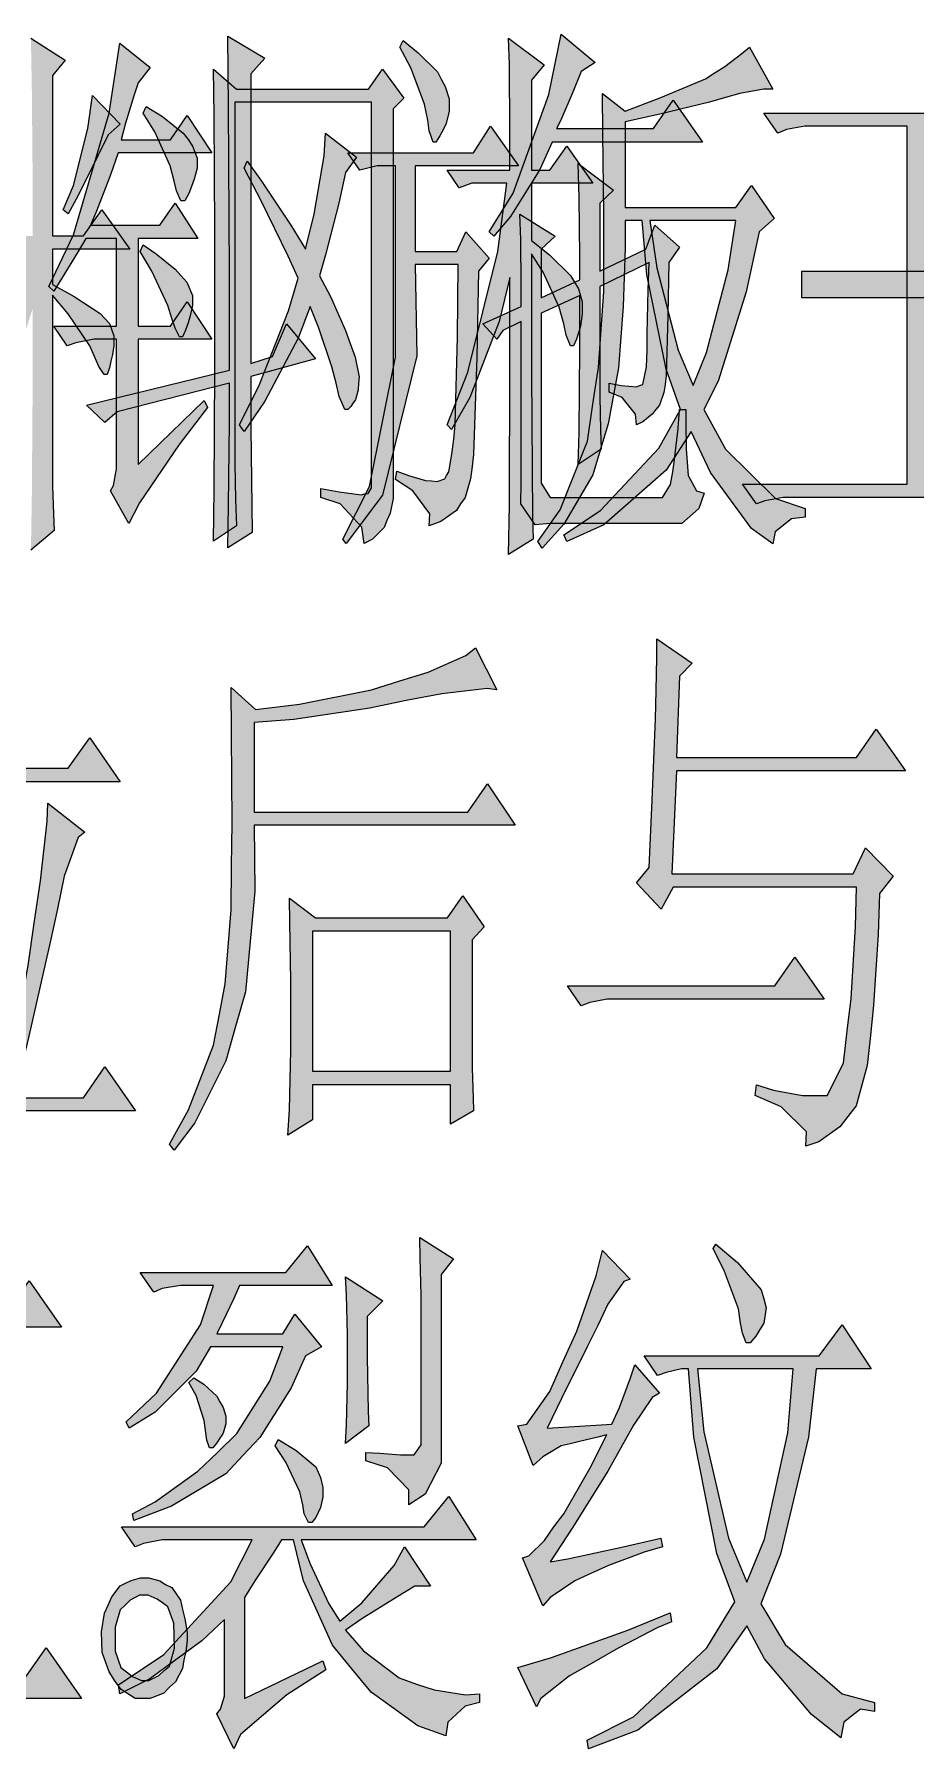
# Model space of a CAD drawing. Header units: millimetres. Extents: x 0 to 414, y 0 to 292.
# Drawn here: x 104.32 to 111.24, y 106.48 to 119.95 of the extents above; entities that cross this region are included whole.
import ezdxf

# ---------------------------------------------------------------- set-up
doc = ezdxf.new("R2010")
doc.units = ezdxf.units.MM

msp = doc.modelspace()

# ---------------------------------------------------------------- hatches: boundary and pattern name
h = msp.add_hatch(color=0)
h.dxf.hatch_style = 2
h.paths.add_polyline_path([(104.461028, 116.483694), (104.461028, 116.399028), (104.468083, 116.183833), (104.475139, 116.053306), (104.291694, 115.898083), (104.29875, 116.303778), (104.305806, 117.25275), (104.305806, 117.796028), (104.196444, 117.460889), (103.889528, 116.875278), (103.688444, 116.624806), (103.66375, 116.674194), (103.857778, 117.002278), (104.154111, 117.796028), (104.256417, 118.261694), (103.956556, 118.261694), (103.847194, 118.229944), (103.748417, 118.367528), (104.305806, 118.367528), (104.305806, 118.755583), (104.29875, 119.531694), (104.291694, 119.91975), (104.559806, 119.746889), (104.461028, 119.626944), (104.461028, 118.367528), (104.704444, 118.367528), (104.849083, 118.572139), (105.067806, 118.261694), (104.461028, 118.261694), (104.461028, 117.986528), (104.630361, 117.891278), (104.834972, 117.757222), (104.873778, 117.718417), (104.909056, 117.679611), (104.944333, 117.580833), (104.944333, 117.520861), (104.944333, 117.503222), (104.93375, 117.436194), (104.919639, 117.383278), (104.909056, 117.330361), (104.891417, 117.277444), (104.866722, 117.277444), (104.824389, 117.340944), (104.799694, 117.400917), (104.753833, 117.503222), (104.5845, 117.753694), (104.461028, 117.901861)])
h = msp.add_hatch(color=0)
h.dxf.hatch_style = 2
h.paths.add_polyline_path([(105.850972, 117.312722), (105.850972, 118.071194), (105.843917, 119.383528), (105.840389, 119.937389), (106.129667, 119.764528), (106.020306, 119.641056), (106.020306, 117.365639), (106.189639, 117.418556), (106.299, 117.676083), (106.528306, 117.400917), (106.020306, 117.263333), (106.020306, 116.857639), (106.027361, 116.243806), (106.030889, 116.035667), (105.840389, 115.915722), (105.843917, 116.250861), (105.850972, 116.899972), (105.850972, 117.210417), (104.969028, 116.984639), (104.873778, 116.899972), (104.729139, 117.037556)])
h = msp.add_hatch(color=0)
h.dxf.hatch_style = 2
h.paths.add_polyline_path([(108.225167, 118.226417), (108.225167, 117.288028), (108.232222, 116.162667), (108.239278, 115.98275), (108.04525, 115.862806), (108.052306, 116.250861), (108.055833, 117.337417), (108.055833, 118.039444), (107.971167, 117.693722), (107.741861, 117.097528), (107.597222, 116.847056), (107.561944, 116.882333), (107.724222, 117.295083), (107.960583, 118.244056), (108.031139, 118.780278), (107.755972, 118.780278), (107.657194, 118.745), (107.561944, 118.882583), (108.055833, 118.882583), (108.055833, 119.193028), (108.052306, 119.711611), (108.04525, 119.91975), (108.323944, 119.711611), (108.225167, 119.591667), (108.225167, 118.882583), (108.369806, 118.882583), (108.503861, 119.073083), (108.708472, 118.780278), (108.225167, 118.780278), (108.225167, 118.33225), (108.366278, 118.219361), (108.532083, 118.057083), (108.563833, 118.004167), (108.595583, 117.95125), (108.623806, 117.848944), (108.623806, 117.796028), (108.623806, 117.753694), (108.609694, 117.658444), (108.595583, 117.605528), (108.577944, 117.556139), (108.556778, 117.503222), (108.532083, 117.503222), (108.496806, 117.587889), (108.479167, 117.676083), (108.443889, 117.806611), (108.316889, 118.081778)])
h = msp.add_hatch(color=0)
h.dxf.hatch_style = 2
h.paths.add_polyline_path([(108.458, 119.9515), (108.726111, 119.72925), (108.61675, 119.658694), (108.549722, 119.496417), (108.454472, 119.270639), (108.422722, 119.210667), (109.184722, 119.210667), (109.339944, 119.432917), (109.56925, 119.104833), (108.387444, 119.104833), (108.292194, 118.889639), (108.059361, 118.519222), (107.928833, 118.364), (107.893556, 118.399278), (108.080528, 118.702667), (108.36275, 119.478778)])
h = msp.add_hatch(color=0)
h.dxf.hatch_style = 2
h.paths.add_polyline_path([(105.134833, 116.571889), (105.653417, 117.072833), (105.678111, 117.019917), (105.455861, 116.727111), (105.145417, 116.2685), (105.06075, 116.106222), (104.916111, 116.36375), (104.940806, 116.406083), (104.9655, 116.536611), (104.9655, 116.621278), (104.9655, 117.556139), (104.87025, 117.556139), (104.789111, 117.556139), (104.644472, 117.527917), (104.577444, 117.503222), (104.471611, 117.658444), (104.9655, 117.658444), (104.9655, 118.346361), (104.722083, 118.346361), (104.662111, 118.244056), (104.535111, 118.035917), (104.471611, 117.933611), (104.432806, 117.968889), (104.626833, 118.374583), (104.905528, 119.330611), (104.990194, 119.880944), (105.230083, 119.690444), (105.134833, 119.5705), (105.103083, 119.47525), (105.036056, 119.253), (105.000778, 119.122472), (105.388833, 119.122472), (105.519361, 119.312972), (105.713389, 119.020167), (104.976083, 119.020167), (104.916111, 118.847306), (104.80675, 118.561556), (104.760889, 118.452194), (105.304167, 118.452194), (105.424111, 118.625056), (105.604028, 118.346361), (105.134833, 118.346361), (105.134833, 117.658444), (105.388833, 117.658444), (105.519361, 117.848944), (105.713389, 117.556139), (105.134833, 117.556139)])
h = msp.add_hatch(color=0)
h.dxf.hatch_style = 2
h.paths.add_polyline_path([(107.216222, 119.902111), (107.336167, 119.806861), (107.487861, 119.655167), (107.516083, 119.598722), (107.547833, 119.542278), (107.579583, 119.4435), (107.579583, 119.401167), (107.579583, 119.34825), (107.554889, 119.249472), (107.530194, 119.200083), (107.5055, 119.154222), (107.47375, 119.104833), (107.452583, 119.104833), (107.420833, 119.193028), (107.41025, 119.277694), (107.385556, 119.401167), (107.276194, 119.686917), (107.191528, 119.849194)])
h = msp.add_hatch(color=0)
h.paths.add_polyline_path([(110.01375, 118.399278), (109.911444, 117.926556), (109.692722, 117.224528), (109.579833, 117.002278), (109.749167, 116.691833), (110.144278, 116.303778), (110.377111, 116.226167), (110.377111, 116.155611), (110.26775, 116.145028), (110.14075, 116.042722), (110.123111, 115.947472), (109.953778, 116.067417), (109.63275, 116.508389), (109.481056, 116.829417), (109.2835, 116.526028), (108.793139, 116.095639), (108.503861, 115.965111), (108.479167, 116.018028), (108.768444, 116.208528), (109.227056, 116.698889), (109.396389, 117.002278), (109.2835, 117.319778), (109.131806, 118.064139), (109.096528, 118.487472), (108.962472, 118.487472), (108.962472, 118.272278), (108.944833, 117.813667), (108.927194, 117.57025), (108.909556, 117.330361), (108.828417, 116.889389), (108.768444, 116.691833), (108.708472, 116.49075), (108.479167, 116.102694), (108.309833, 115.912194), (108.274556, 115.965111), (108.450944, 116.215583), (108.666139, 116.755333), (108.708472, 117.044611), (108.750806, 117.333889), (108.793139, 117.930083), (108.793139, 118.237), (108.793139, 118.540389), (108.786083, 119.168333), (108.782556, 119.485833), (108.962472, 119.34825), (109.241167, 119.454083), (109.593944, 119.60225), (109.668028, 119.651639), (109.745639, 119.6975), (109.879694, 119.799806), (109.939667, 119.849194), (110.123111, 119.521111), (110.049028, 119.521111), (109.862056, 119.485833), (109.749167, 119.454083), (109.625694, 119.418806), (109.234111, 119.323556), (108.962472, 119.263583), (108.962472, 118.589778), (109.830306, 118.589778), (109.953778, 118.762639), (110.133694, 118.505111)])
h.paths.add_polyline_path([(109.1565, 118.487472), (109.209417, 118.117056), (109.37875, 117.467944), (109.495167, 117.192778), (109.601, 117.450306), (109.770333, 118.099417), (109.830306, 118.487472)])
h = msp.add_hatch(color=0)
h.dxf.hatch_style = 2
h.paths.add_polyline_path([(105.7275, 115.968639), (105.731028, 116.370806), (105.738083, 117.319778), (105.738083, 117.866583), (105.738083, 118.409861), (105.731028, 119.312972), (105.7275, 119.676333), (105.907417, 119.521111), (106.944583, 119.521111), (107.053944, 119.676333), (107.223278, 119.450556), (107.138611, 119.365889), (107.138611, 116.36375), (107.138611, 116.303778), (107.113917, 116.187361), (107.089222, 116.130917), (107.068056, 116.074472), (106.976333, 115.98275), (106.909306, 115.951), (106.891667, 116.078), (106.722333, 116.261444), (106.570639, 116.310833), (106.570639, 116.381389), (106.715278, 116.356694), (106.888139, 116.332), (106.916361, 116.339056), (106.941056, 116.342583), (106.969278, 116.388444), (106.969278, 116.434306), (106.969278, 119.418806), (105.893306, 119.418806), (105.893306, 116.656556), (105.893306, 116.578944), (105.900361, 116.293194), (105.907417, 116.088583)])
h = msp.add_hatch(color=0)
h.dxf.hatch_style = 2
h.paths.add_polyline_path([(110.052556, 119.330611), (112.059861, 119.330611), (112.239778, 119.591667), (112.493778, 119.228306), (111.357833, 119.228306), (111.357833, 116.416667), (112.165694, 116.416667), (112.373833, 116.709472), (112.649, 116.310833), (110.281861, 116.310833), (110.20425, 116.310833), (110.059611, 116.286139), (109.992583, 116.261444), (109.883222, 116.416667), (111.177917, 116.416667), (111.177917, 119.228306), (110.451194, 119.228306), (110.373583, 119.228306), (110.228944, 119.203611), (110.161917, 119.175389)])
h = msp.add_hatch(color=0)
h.dxf.hatch_style = 2
h.paths.add_polyline_path([(104.993722, 119.245944), (104.898472, 119.161278), (104.817333, 118.995472), (104.662111, 118.685028), (104.5845, 118.540389), (104.545694, 118.572139), (104.626833, 118.762639), (104.739722, 119.210667), (104.775, 119.471722)])
h = msp.add_hatch(color=0)
h.dxf.hatch_style = 2
h.paths.add_polyline_path([(105.198333, 119.383528), (105.325333, 119.305917), (105.487611, 119.175389), (105.526417, 119.126), (105.561694, 119.073083), (105.596972, 118.977833), (105.596972, 118.9355), (105.596972, 118.900222), (105.575806, 118.812028), (105.554639, 118.755583), (105.533472, 118.699139), (105.501722, 118.642694), (105.487611, 118.642694), (105.469972, 118.642694), (105.434694, 118.720306), (105.417056, 118.797917), (105.385306, 118.917861), (105.265361, 119.185972), (105.173639, 119.330611)])
h = msp.add_hatch(color=0)
h.dxf.hatch_style = 2
h.paths.add_polyline_path([(105.992083, 118.953139), (106.104972, 118.797917), (106.334278, 118.452194), (106.450694, 118.261694), (106.517722, 118.536861), (106.595333, 118.995472), (106.605917, 119.175389), (106.849333, 118.984889), (106.764667, 118.864944), (106.71175, 118.625056), (106.605917, 118.219361), (106.560056, 118.053556), (106.644722, 117.891278), (106.764667, 117.623167), (106.799944, 117.520861), (106.83875, 117.415028), (106.8705, 117.259806), (106.866972, 117.210417), (106.863444, 117.1575), (106.842278, 117.079889), (106.824639, 117.055194), (106.807, 117.026972), (106.782306, 117.002278), (106.757611, 117.002278), (106.715278, 117.104583), (106.690583, 117.210417), (106.655306, 117.337417), (106.553, 117.640806), (106.485972, 117.813667), (106.390722, 117.563194), (106.129667, 117.069306), (105.967389, 116.829417), (105.932111, 116.882333), (106.087333, 117.199833), (106.316639, 117.778389), (106.390722, 118.035917), (106.313111, 118.208778), (106.101444, 118.642694), (105.967389, 118.900222)])
h = msp.add_hatch(color=0)
h.dxf.hatch_style = 2
h.paths.add_polyline_path([(106.768194, 115.951), (106.7435, 115.98275), (106.951639, 116.399028), (107.15625, 117.415028), (107.15625, 118.018278), (107.15625, 118.917861), (107.011611, 118.917861), (106.877556, 118.882583), (106.782306, 119.020167), (107.770083, 119.020167), (107.904139, 119.228306), (108.122861, 118.917861), (107.311472, 118.917861), (107.311472, 118.244056), (107.639556, 118.244056), (107.710111, 118.399278), (107.893556, 118.191139), (107.808889, 118.088833), (107.794778, 117.415028), (107.770083, 116.6495), (107.7595, 116.55425), (107.745389, 116.459), (107.703056, 116.310833), (107.667778, 116.261444), (107.636028, 116.208528), (107.512556, 116.123861), (107.420833, 116.088583), (107.427889, 116.183833), (107.293833, 116.36375), (107.15625, 116.451944), (107.166833, 116.518972), (107.258556, 116.483694), (107.392611, 116.444889), (107.438472, 116.441361), (107.484333, 116.437833), (107.544306, 116.459), (107.558417, 116.483694), (107.576056, 116.511917), (107.60075, 116.653028), (107.614861, 116.769444), (107.625444, 116.885861), (107.643083, 117.57025), (107.650139, 118.14175), (107.311472, 118.14175), (107.325583, 117.425611), (107.053944, 116.328472)])
h = msp.add_hatch(color=0)
h.dxf.hatch_style = 2
h.paths.add_polyline_path([(108.302778, 117.880694), (108.606167, 118.021806), (108.606167, 118.208778), (108.599111, 118.667389), (108.592056, 118.9355), (108.87075, 118.727361), (108.761389, 118.625056), (108.761389, 118.088833), (109.12475, 118.261694), (109.195306, 118.452194), (109.389333, 118.279333), (109.304667, 118.159389), (109.297611, 117.743111), (109.2835, 117.266861), (109.276444, 117.199833), (109.265861, 117.136333), (109.230583, 117.037556), (109.202361, 117.002278), (109.174139, 116.967), (109.100056, 116.907028), (109.050667, 116.882333), (109.043611, 116.967), (108.937778, 117.097528), (108.835472, 117.139861), (108.835472, 117.210417), (108.930722, 117.192778), (109.050667, 117.182194), (109.075361, 117.192778), (109.100056, 117.199833), (109.128278, 117.337417), (109.135333, 117.467944), (109.135333, 117.598472), (109.142389, 117.944194), (109.149444, 118.159389), (108.761389, 117.968889), (108.761389, 117.228056), (108.761389, 117.104583), (108.768444, 116.84), (108.771972, 116.691833), (108.592056, 116.571889), (108.599111, 116.822361), (108.606167, 117.485583), (108.606167, 117.898333), (108.302778, 117.76075), (108.302778, 116.536611), (108.302778, 116.423722), (108.373333, 116.310833), (108.447417, 116.310833), (109.209417, 116.310833), (109.255278, 116.310833), (109.318778, 116.413139), (109.336417, 116.511917), (109.350528, 116.610694), (109.37875, 116.854111), (109.389333, 117.002278), (109.438722, 117.002278), (109.438722, 116.899972), (109.44225, 116.691833), (109.449306, 116.589528), (109.456361, 116.483694), (109.523389, 116.36375), (109.583361, 116.346111), (109.541028, 116.226167), (109.406972, 116.106222), (109.318778, 116.106222), (108.373333, 116.106222), (108.253389, 116.095639), (108.1405, 116.261444), (108.144028, 116.434306), (108.144028, 117.693722), (107.999389, 117.623167), (107.953528, 117.556139), (107.844167, 117.676083), (108.144028, 117.813667), (108.144028, 117.975944), (108.1405, 118.339306), (108.133444, 118.536861), (108.412139, 118.364), (108.302778, 118.261694)])
h = msp.add_hatch(color=0)
h.dxf.hatch_style = 2
h.paths.add_polyline_path([(105.173639, 118.296972), (105.275944, 118.226417), (105.424111, 118.106472), (105.469972, 118.057083), (105.515833, 118.004167), (105.561694, 117.898333), (105.561694, 117.848944), (105.561694, 117.820722), (105.544056, 117.739583), (105.526417, 117.683139), (105.50525, 117.626694), (105.484083, 117.573778), (105.459389, 117.573778), (105.424111, 117.640806), (105.402944, 117.711361), (105.367667, 117.820722), (105.240667, 118.088833), (105.148944, 118.244056)])
h = msp.add_hatch(color=0)
h.dxf.hatch_style = 2
h.paths.add_polyline_path([(110.348889, 118.088833), (112.641944, 118.088833), (112.641944, 117.880694), (110.348889, 117.880694)])
h = msp.add_hatch(color=0)
h.dxf.hatch_style = 2
h.paths.add_polyline_path([(109.149444, 113.403944), (109.174139, 113.933111), (109.198833, 114.571639), (109.202361, 114.681), (109.205889, 114.793889), (109.209417, 115.054944), (109.209417, 115.199583), (109.488111, 115.009083), (109.389333, 114.906778), (109.364639, 114.26825), (110.779278, 114.26825), (110.9345, 114.4905), (111.163806, 114.162417), (109.364639, 114.162417), (109.329361, 113.354556), (110.754583, 113.354556), (110.849833, 113.559167), (111.068556, 113.336917), (110.959194, 113.199333), (110.948611, 112.878306), (110.913333, 112.320917), (110.888639, 112.084556), (110.863944, 111.848194), (110.77575, 111.530694), (110.71225, 111.446028), (110.64875, 111.364889), (110.482944, 111.248472), (110.380639, 111.213194), (110.387694, 111.326083), (110.186611, 111.523639), (109.982, 111.611833), (109.992583, 111.6965), (110.126639, 111.654167), (110.355944, 111.611833), (110.451194, 111.611833), (110.549972, 111.611833), (110.676972, 111.865833), (110.705194, 112.119833), (110.736944, 112.373833), (110.772222, 112.938278), (110.779278, 113.248722), (109.339944, 113.248722), (109.244694, 113.075861), (109.050667, 113.284)])
h = msp.add_hatch(color=0)
h.dxf.hatch_style = 2
h.paths.add_polyline_path([(105.381778, 111.230833), (105.529944, 111.498944), (105.7275, 112.006944), (105.773361, 112.250361), (105.819222, 112.49025), (105.865083, 113.072333), (105.868611, 113.414528), (105.872139, 113.753194), (105.868611, 114.455222), (105.865083, 114.818583), (106.055583, 114.645722), (106.401306, 114.688056), (106.969278, 114.800944), (107.191528, 114.8715), (107.413778, 114.938528), (107.710111, 115.069056), (107.784194, 115.129028), (107.953528, 114.800944), (107.875917, 114.811528), (107.519611, 114.769194), (107.240917, 114.716278), (106.955167, 114.656306), (106.358972, 114.568111), (106.045, 114.543417), (106.045, 113.837861), (107.724222, 113.837861), (107.879444, 114.060111), (108.098167, 113.735556), (106.045, 113.735556), (106.052056, 113.216972), (105.977972, 112.42675), (105.900361, 112.155111), (105.82275, 111.883472), (105.579333, 111.396639), (105.417056, 111.181444)])
h = msp.add_hatch(color=0)
h.dxf.hatch_style = 2
h.paths.add_polyline_path([(103.120472, 114.183583), (104.5845, 114.183583), (104.753833, 114.423472), (104.993722, 114.07775), (103.508528, 114.07775), (103.434444, 114.07775), (103.296861, 114.053056), (103.229833, 114.028361)])
h = msp.add_hatch(color=0)
h.dxf.hatch_style = 2
h.paths.add_polyline_path([(104.42575, 113.908417), (104.715028, 113.682639), (104.662111, 113.640306), (104.55275, 113.336917), (104.499833, 113.079389), (104.443389, 112.818333), (104.274056, 112.0775), (104.161167, 111.594194), (104.704444, 111.594194), (104.873778, 111.837611), (105.113667, 111.491889), (103.448556, 111.491889), (103.370944, 111.491889), (103.226306, 111.467194), (103.159278, 111.438972), (103.049917, 111.594194), (104.0765, 111.594194), (104.147056, 111.9505), (104.270528, 112.634889), (104.316389, 112.9665), (104.365778, 113.298111), (104.418694, 113.767306)])
h = msp.add_hatch(color=0)
h.paths.add_polyline_path([(107.7595, 112.835972), (107.7595, 111.957556), (107.7595, 111.827028), (107.766556, 111.594194), (107.770083, 111.491889), (107.590167, 111.386056), (107.590167, 111.6965), (106.503611, 111.6965), (106.503611, 111.421333), (106.309583, 111.301389), (106.323694, 111.498944), (106.334278, 111.968139), (106.334278, 112.239778), (106.334278, 112.511417), (106.327222, 112.973556), (106.323694, 113.164056), (106.528306, 113.008833), (107.565472, 113.008833), (107.685417, 113.181694), (107.85475, 112.938278)])
h.paths.add_polyline_path([(106.503611, 112.903), (106.503611, 111.802333), (107.590167, 111.802333), (107.590167, 112.903)])
h = msp.add_hatch(color=0)
h.dxf.hatch_style = 2
h.paths.add_polyline_path([(108.507389, 112.472611), (110.137222, 112.472611), (110.295972, 112.698389), (110.525278, 112.370306), (108.895444, 112.370306), (108.821361, 112.370306), (108.683778, 112.342083), (108.61675, 112.317389)])
h = msp.add_hatch(color=0)
h.dxf.hatch_style = 2
h.paths.add_polyline_path([(107.357333, 109.911444), (107.357333, 110.041972), (107.350278, 110.334778), (107.34675, 110.497056), (107.611333, 110.327722), (107.516083, 110.20425), (107.516083, 108.877806), (107.516083, 108.722583), (107.389083, 108.479167), (107.262083, 108.3945), (107.262083, 108.514444), (107.09275, 108.687306), (106.923417, 108.740222), (106.923417, 108.80725), (107.032778, 108.800194), (107.195056, 108.789611), (107.247972, 108.789611), (107.304417, 108.789611), (107.357333, 108.867222), (107.357333, 108.944833)])
h = msp.add_hatch(color=0)
h.dxf.hatch_style = 2
h.paths.add_polyline_path([(105.7275, 110.119583), (105.547583, 110.119583), (105.466444, 110.119583), (105.321806, 110.094889), (105.258306, 110.066667), (105.148944, 110.221889), (106.295472, 110.221889), (106.464806, 110.430028), (106.658833, 110.119583), (105.932111, 110.119583), (105.88625, 110.017278), (105.794528, 109.826778), (105.752194, 109.738583), (106.270778, 109.738583), (106.366028, 109.893806), (106.574167, 109.636278), (106.450694, 109.565722), (106.337806, 109.31525), (106.090861, 108.923667), (105.956806, 108.782556), (105.82275, 108.637917), (105.395889, 108.383917), (105.099556, 108.271028), (105.088972, 108.323944), (105.268889, 108.419194), (105.604028, 108.659083), (105.75925, 108.80725), (105.910944, 108.955417), (106.168472, 109.368167), (106.270778, 109.636278), (105.702806, 109.636278), (105.589917, 109.445778), (105.268889, 109.12475), (105.064278, 108.99775), (105.039583, 109.047139), (105.279472, 109.272917), (105.625194, 109.809139)])
h = msp.add_hatch(color=0)
h.dxf.hatch_style = 2
h.paths.add_polyline_path([(108.782556, 110.39475), (109.001278, 110.168972), (108.951889, 110.151333), (108.824889, 109.971417), (108.747278, 109.805611), (108.662611, 109.636278), (108.461528, 109.230583), (108.348639, 108.99775), (108.856639, 109.0295), (108.916611, 109.160028), (109.004806, 109.392861), (109.036556, 109.495167), (109.230583, 109.272917), (109.174139, 109.237639), (109.025972, 109.022444), (108.927194, 108.842528), (108.824889, 108.659083), (108.546194, 108.211056), (108.373333, 107.946472), (108.510917, 107.971167), (108.944833, 108.066417), (109.241167, 108.133444), (109.255278, 108.066417), (109.110639, 108.024083), (108.831944, 107.91825), (108.697889, 107.858278), (108.567361, 107.798306), (108.373333, 107.667778), (108.313361, 107.60075), (108.154611, 107.978222), (108.204, 107.995861), (108.327472, 108.115806), (108.401556, 108.221639), (108.479167, 108.323944), (108.687306, 108.687306), (108.817833, 108.944833), (108.747278, 108.927194), (108.602639, 108.891917), (108.528556, 108.874278), (108.458, 108.860167), (108.313361, 108.771972), (108.239278, 108.704944), (108.119333, 109.015389), (108.189889, 109.0295), (108.369806, 109.287028), (108.475639, 109.523389), (108.581472, 109.75975), (108.733167, 110.193667)])
h = msp.add_hatch(color=0)
h.dxf.hatch_style = 2
h.paths.add_polyline_path([(109.675083, 110.444139), (109.844417, 110.2995), (110.031389, 110.084306), (110.052556, 110.01375), (110.070194, 109.943194), (110.052556, 109.82325), (110.020806, 109.773861), (109.989056, 109.720944), (109.943194, 109.668028), (109.929083, 109.668028), (109.911444, 109.668028), (109.883222, 109.745639), (109.869111, 109.82325), (109.851472, 109.936139), (109.742111, 110.228944), (109.653917, 110.408861)])
h = msp.add_hatch(color=0)
h.dxf.hatch_style = 2
h.paths.add_polyline_path([(102.093889, 109.893806), (104.097667, 109.893806), (104.277583, 110.154861), (104.531583, 109.7915), (103.395639, 109.7915), (103.395639, 106.979861), (104.207028, 106.979861), (104.411639, 107.272667), (104.690333, 106.874028), (102.323194, 106.874028), (102.242056, 106.874028), (102.097417, 106.849333), (102.033917, 106.824639), (101.924556, 106.979861), (103.215722, 106.979861), (103.215722, 109.7915), (102.492528, 109.7915), (102.411389, 109.7915), (102.26675, 109.766806), (102.199722, 109.738583)])
h = msp.add_hatch(color=0)
h.dxf.hatch_style = 2
h.paths.add_polyline_path([(106.764667, 110.186611), (107.057472, 109.999639), (106.934, 109.876167), (106.934, 109.558667), (106.941056, 109.128278), (106.948111, 109.015389), (106.764667, 108.877806), (106.771722, 109.022444), (106.778778, 109.354056), (106.778778, 109.541028), (106.778778, 109.728), (106.771722, 110.049028)])
h = msp.add_hatch(color=0)
h.paths.add_polyline_path([(109.110639, 109.565722), (110.486472, 109.565722), (110.666389, 109.809139), (110.895694, 109.463417), (110.461778, 109.463417), (110.401806, 108.927194), (110.183083, 108.006444), (110.027861, 107.618389), (110.218361, 107.297361), (110.666389, 106.909306), (110.920389, 106.842278), (110.920389, 106.771722), (110.811028, 106.789361), (110.6805, 106.687056), (110.655806, 106.563583), (110.4265, 106.747028), (110.056083, 107.184472), (109.9185, 107.445528), (109.682139, 107.106861), (109.06125, 106.623556), (108.673194, 106.478917), (108.662611, 106.545944), (109.025972, 106.729389), (109.604528, 107.272667), (109.82325, 107.6325), (109.682139, 108.0135), (109.502222, 108.927194), (109.459889, 109.463417), (109.403444, 109.463417), (109.2835, 109.435194), (109.216472, 109.4105)])
h.paths.add_polyline_path([(109.530444, 109.463417), (109.579833, 108.969528), (109.773861, 108.133444), (109.9185, 107.787722), (110.056083, 108.126389), (110.239528, 108.962472), (110.281861, 109.463417)])
h = msp.add_hatch(color=0)
h.dxf.hatch_style = 2
h.paths.add_polyline_path([(105.572278, 109.392861), (105.649889, 109.343472), (105.752194, 109.248222), (105.776889, 109.205889), (105.801583, 109.160028), (105.82275, 109.093), (105.82275, 109.064778), (105.82275, 109.033028), (105.801583, 108.958944), (105.776889, 108.920139), (105.752194, 108.881333), (105.720444, 108.842528), (105.69575, 108.842528), (105.674583, 108.9025), (105.667528, 108.962472), (105.653417, 109.057722), (105.589917, 109.255278), (105.533472, 109.357583)])
h = msp.add_hatch(color=0)
h.dxf.hatch_style = 2
h.paths.add_polyline_path([(106.210806, 108.860167), (106.2355, 108.909556), (106.373083, 108.824889), (106.531833, 108.694361), (106.549472, 108.652028), (106.567111, 108.609694), (106.58475, 108.532083), (106.58475, 108.496806), (106.58475, 108.454472), (106.567111, 108.373333), (106.549472, 108.334528), (106.531833, 108.295722), (106.500083, 108.256917), (106.4895, 108.256917), (106.471861, 108.256917), (106.440111, 108.323944), (106.429528, 108.3945), (106.404833, 108.496806), (106.295472, 108.729639)])
h = msp.add_hatch(color=0)
h.dxf.hatch_style = 2
h.paths.add_polyline_path([(107.307944, 107.755972), (107.163306, 107.667778), (106.891667, 107.498444), (106.764667, 107.41025), (106.905778, 107.247972), (107.184472, 107.036306), (107.322056, 106.986917), (107.459639, 106.941056), (107.706583, 106.90225), (107.815944, 106.909306), (107.815944, 106.842278), (107.703056, 106.814056), (107.569, 106.687056), (107.551361, 106.581222), (107.332639, 106.658833), (106.96575, 106.923417), (106.814056, 107.106861), (106.662361, 107.293833), (106.433056, 107.798306), (106.355444, 108.119333), (106.260194, 108.119333), (106.200222, 108.024083), (106.052056, 107.798306), (105.970917, 107.667778), (105.970917, 106.874028), (106.58475, 107.170361), (106.609444, 107.099806), (106.302528, 106.90225), (105.939167, 106.591806), (105.88625, 106.478917), (105.752194, 106.754083), (105.780417, 106.789361), (105.812167, 106.891667), (105.812167, 106.962222), (105.812167, 107.494917), (105.635778, 107.325583), (105.226556, 107.02925), (104.990194, 106.909306), (104.979611, 106.979861), (105.335917, 107.21975), (105.861556, 107.79125), (106.030889, 108.119333), (105.402944, 108.119333), (105.321806, 108.119333), (105.177167, 108.091111), (105.110139, 108.066417), (105.004306, 108.221639), (107.382028, 108.221639), (107.576056, 108.461528), (107.79125, 108.119333), (106.415417, 108.119333), (106.482444, 107.935889), (106.634139, 107.618389), (106.718806, 107.480806), (106.891667, 107.625444), (107.145667, 107.91825), (107.226806, 108.066417), (107.431417, 107.755972)])
h = msp.add_hatch(color=0)
h.paths.add_polyline_path([(105.350028, 107.770083), (105.399417, 107.745389), (105.466444, 107.646611), (105.484083, 107.572528), (105.501722, 107.498444), (105.519361, 107.392611), (105.519361, 107.357333), (105.519361, 107.332639), (105.508778, 107.240917), (105.494667, 107.177417), (105.484083, 107.110389), (105.427639, 107.004556), (105.381778, 106.962222), (105.335917, 106.916361), (105.230083, 106.874028), (105.170111, 106.874028), (105.110139, 106.874028), (105.000778, 106.944583), (104.951389, 107.011611), (104.905528, 107.082167), (104.852611, 107.233861), (104.849083, 107.315), (104.845556, 107.396139), (104.87025, 107.544306), (104.898472, 107.607806), (104.926694, 107.671306), (104.993722, 107.7595), (105.036056, 107.780667), (105.078389, 107.801833), (105.152472, 107.823), (105.180694, 107.823), (105.2195, 107.823), (105.304167, 107.798306)])
h.paths.add_polyline_path([(105.339444, 107.09275), (105.381778, 107.128028), (105.420583, 107.269139), (105.417056, 107.367917), (105.413528, 107.466694), (105.367667, 107.593694), (105.325333, 107.625444), (105.283, 107.653667), (105.212444, 107.685417), (105.180694, 107.685417), (105.145417, 107.685417), (105.071333, 107.646611), (105.032528, 107.607806), (104.993722, 107.569), (104.954917, 107.434944), (104.954917, 107.339694), (104.954917, 107.244444), (104.99725, 107.117444), (105.043111, 107.082167), (105.088972, 107.046889), (105.159528, 107.015139), (105.180694, 107.015139), (105.2195, 107.015139), (105.297111, 107.053944)])
h = msp.add_hatch(color=0)
h.dxf.hatch_style = 2
h.paths.add_polyline_path([(108.119333, 107.117444), (108.383917, 107.195056), (108.983639, 107.41025), (109.31525, 107.547833), (109.325833, 107.477278), (109.212944, 107.427889), (108.906028, 107.269139), (108.715528, 107.159778), (108.525028, 107.050417), (108.29925, 106.874028), (108.263972, 106.807)])

# ---------------------------------------------------------------- linework, layer by layer
at = {"color": 0, "lineweight": 0}
msp.add_lwpolyline([(104.291694, 119.91975), (104.559806, 119.746889), (104.461028, 119.626944), (104.461028, 118.367528), (104.704444, 118.367528), (104.849083, 118.572139), (105.067806, 118.261694), (104.461028, 118.261694), (104.461028, 117.986528), (104.630361, 117.891278), (104.834972, 117.757222), (104.873778, 117.718417), (104.909056, 117.679611), (104.944333, 117.580833), (104.944333, 117.520861), (104.944333, 117.503222), (104.93375, 117.436194), (104.919639, 117.383278), (104.909056, 117.330361), (104.891417, 117.277444), (104.866722, 117.277444), (104.824389, 117.340944), (104.799694, 117.400917), (104.753833, 117.503222), (104.5845, 117.753694), (104.461028, 117.901861), (104.461028, 116.483694), (104.461028, 116.399028), (104.468083, 116.183833), (104.475139, 116.053306), (104.291694, 115.898083)], dxfattribs=at)
for points in [[(105.850972, 117.312722), (105.850972, 118.071194), (105.843917, 119.383528), (105.840389, 119.937389), (106.129667, 119.764528), (106.020306, 119.641056), (106.020306, 117.365639), (106.189639, 117.418556), (106.299, 117.676083), (106.528306, 117.400917), (106.020306, 117.263333), (106.020306, 116.857639), (106.027361, 116.243806), (106.030889, 116.035667), (105.840389, 115.915722), (105.843917, 116.250861), (105.850972, 116.899972), (105.850972, 117.210417), (104.969028, 116.984639), (104.873778, 116.899972), (104.729139, 117.037556)], [(108.225167, 118.226417), (108.225167, 117.288028), (108.232222, 116.162667), (108.239278, 115.98275), (108.04525, 115.862806), (108.052306, 116.250861), (108.055833, 117.337417), (108.055833, 118.039444), (107.971167, 117.693722), (107.741861, 117.097528), (107.597222, 116.847056), (107.561944, 116.882333), (107.724222, 117.295083), (107.960583, 118.244056), (108.031139, 118.780278), (107.755972, 118.780278), (107.657194, 118.745), (107.561944, 118.882583), (108.055833, 118.882583), (108.055833, 119.193028), (108.052306, 119.711611), (108.04525, 119.91975), (108.323944, 119.711611), (108.225167, 119.591667), (108.225167, 118.882583), (108.369806, 118.882583), (108.503861, 119.073083), (108.708472, 118.780278), (108.225167, 118.780278), (108.225167, 118.33225), (108.366278, 118.219361), (108.532083, 118.057083), (108.563833, 118.004167), (108.595583, 117.95125), (108.623806, 117.848944), (108.623806, 117.796028), (108.623806, 117.753694), (108.609694, 117.658444), (108.595583, 117.605528), (108.577944, 117.556139), (108.556778, 117.503222), (108.532083, 117.503222), (108.496806, 117.587889), (108.479167, 117.676083), (108.443889, 117.806611), (108.316889, 118.081778)], [(108.458, 119.9515), (108.726111, 119.72925), (108.61675, 119.658694), (108.549722, 119.496417), (108.454472, 119.270639), (108.422722, 119.210667), (109.184722, 119.210667), (109.339944, 119.432917), (109.56925, 119.104833), (108.387444, 119.104833), (108.292194, 118.889639), (108.059361, 118.519222), (107.928833, 118.364), (107.893556, 118.399278), (108.080528, 118.702667), (108.36275, 119.478778)], [(105.134833, 116.571889), (105.653417, 117.072833), (105.678111, 117.019917), (105.455861, 116.727111), (105.145417, 116.2685), (105.06075, 116.106222), (104.916111, 116.36375), (104.940806, 116.406083), (104.9655, 116.536611), (104.9655, 116.621278), (104.9655, 117.556139), (104.87025, 117.556139), (104.789111, 117.556139), (104.644472, 117.527917), (104.577444, 117.503222), (104.471611, 117.658444), (104.9655, 117.658444), (104.9655, 118.346361), (104.722083, 118.346361), (104.662111, 118.244056), (104.535111, 118.035917), (104.471611, 117.933611), (104.432806, 117.968889), (104.626833, 118.374583), (104.905528, 119.330611), (104.990194, 119.880944), (105.230083, 119.690444), (105.134833, 119.5705), (105.103083, 119.47525), (105.036056, 119.253), (105.000778, 119.122472), (105.388833, 119.122472), (105.519361, 119.312972), (105.713389, 119.020167), (104.976083, 119.020167), (104.916111, 118.847306), (104.80675, 118.561556), (104.760889, 118.452194), (105.304167, 118.452194), (105.424111, 118.625056), (105.604028, 118.346361), (105.134833, 118.346361), (105.134833, 117.658444), (105.388833, 117.658444), (105.519361, 117.848944), (105.713389, 117.556139), (105.134833, 117.556139)], [(107.216222, 119.902111), (107.336167, 119.806861), (107.487861, 119.655167), (107.516083, 119.598722), (107.547833, 119.542278), (107.579583, 119.4435), (107.579583, 119.401167), (107.579583, 119.34825), (107.554889, 119.249472), (107.530194, 119.200083), (107.5055, 119.154222), (107.47375, 119.104833), (107.452583, 119.104833), (107.420833, 119.193028), (107.41025, 119.277694), (107.385556, 119.401167), (107.276194, 119.686917), (107.191528, 119.849194)], [(110.01375, 118.399278), (109.911444, 117.926556), (109.692722, 117.224528), (109.579833, 117.002278), (109.749167, 116.691833), (110.144278, 116.303778), (110.377111, 116.226167), (110.377111, 116.155611), (110.26775, 116.145028), (110.14075, 116.042722), (110.123111, 115.947472), (109.953778, 116.067417), (109.63275, 116.508389), (109.481056, 116.829417), (109.2835, 116.526028), (108.793139, 116.095639), (108.503861, 115.965111), (108.479167, 116.018028), (108.768444, 116.208528), (109.227056, 116.698889), (109.396389, 117.002278), (109.2835, 117.319778), (109.131806, 118.064139), (109.096528, 118.487472), (108.962472, 118.487472), (108.962472, 118.272278), (108.944833, 117.813667), (108.927194, 117.57025), (108.909556, 117.330361), (108.828417, 116.889389), (108.768444, 116.691833), (108.708472, 116.49075), (108.479167, 116.102694), (108.309833, 115.912194), (108.274556, 115.965111), (108.450944, 116.215583), (108.666139, 116.755333), (108.708472, 117.044611), (108.750806, 117.333889), (108.793139, 117.930083), (108.793139, 118.237), (108.793139, 118.540389), (108.786083, 119.168333), (108.782556, 119.485833), (108.962472, 119.34825), (109.241167, 119.454083), (109.593944, 119.60225), (109.668028, 119.651639), (109.745639, 119.6975), (109.879694, 119.799806), (109.939667, 119.849194), (110.123111, 119.521111), (110.049028, 119.521111), (109.862056, 119.485833), (109.749167, 119.454083), (109.625694, 119.418806), (109.234111, 119.323556), (108.962472, 119.263583), (108.962472, 118.589778), (109.830306, 118.589778), (109.953778, 118.762639), (110.133694, 118.505111)], [(105.7275, 115.968639), (105.731028, 116.370806), (105.738083, 117.319778), (105.738083, 117.866583), (105.738083, 118.409861), (105.731028, 119.312972), (105.7275, 119.676333), (105.907417, 119.521111), (106.944583, 119.521111), (107.053944, 119.676333), (107.223278, 119.450556), (107.138611, 119.365889), (107.138611, 116.36375), (107.138611, 116.303778), (107.113917, 116.187361), (107.089222, 116.130917), (107.068056, 116.074472), (106.976333, 115.98275), (106.909306, 115.951), (106.891667, 116.078), (106.722333, 116.261444), (106.570639, 116.310833), (106.570639, 116.381389), (106.715278, 116.356694), (106.888139, 116.332), (106.916361, 116.339056), (106.941056, 116.342583), (106.969278, 116.388444), (106.969278, 116.434306), (106.969278, 119.418806), (105.893306, 119.418806), (105.893306, 116.656556), (105.893306, 116.578944), (105.900361, 116.293194), (105.907417, 116.088583)], [(110.052556, 119.330611), (112.059861, 119.330611), (112.239778, 119.591667), (112.493778, 119.228306), (111.357833, 119.228306), (111.357833, 116.416667), (112.165694, 116.416667), (112.373833, 116.709472), (112.649, 116.310833), (110.281861, 116.310833), (110.20425, 116.310833), (110.059611, 116.286139), (109.992583, 116.261444), (109.883222, 116.416667), (111.177917, 116.416667), (111.177917, 119.228306), (110.451194, 119.228306), (110.373583, 119.228306), (110.228944, 119.203611), (110.161917, 119.175389)], [(104.993722, 119.245944), (104.898472, 119.161278), (104.817333, 118.995472), (104.662111, 118.685028), (104.5845, 118.540389), (104.545694, 118.572139), (104.626833, 118.762639), (104.739722, 119.210667), (104.775, 119.471722)], [(105.198333, 119.383528), (105.325333, 119.305917), (105.487611, 119.175389), (105.526417, 119.126), (105.561694, 119.073083), (105.596972, 118.977833), (105.596972, 118.9355), (105.596972, 118.900222), (105.575806, 118.812028), (105.554639, 118.755583), (105.533472, 118.699139), (105.501722, 118.642694), (105.487611, 118.642694), (105.469972, 118.642694), (105.434694, 118.720306), (105.417056, 118.797917), (105.385306, 118.917861), (105.265361, 119.185972), (105.173639, 119.330611)], [(105.992083, 118.953139), (106.104972, 118.797917), (106.334278, 118.452194), (106.450694, 118.261694), (106.517722, 118.536861), (106.595333, 118.995472), (106.605917, 119.175389), (106.849333, 118.984889), (106.764667, 118.864944), (106.71175, 118.625056), (106.605917, 118.219361), (106.560056, 118.053556), (106.644722, 117.891278), (106.764667, 117.623167), (106.799944, 117.520861), (106.83875, 117.415028), (106.8705, 117.259806), (106.866972, 117.210417), (106.863444, 117.1575), (106.842278, 117.079889), (106.824639, 117.055194), (106.807, 117.026972), (106.782306, 117.002278), (106.757611, 117.002278), (106.715278, 117.104583), (106.690583, 117.210417), (106.655306, 117.337417), (106.553, 117.640806), (106.485972, 117.813667), (106.390722, 117.563194), (106.129667, 117.069306), (105.967389, 116.829417), (105.932111, 116.882333), (106.087333, 117.199833), (106.316639, 117.778389), (106.390722, 118.035917), (106.313111, 118.208778), (106.101444, 118.642694), (105.967389, 118.900222)], [(106.768194, 115.951), (106.7435, 115.98275), (106.951639, 116.399028), (107.15625, 117.415028), (107.15625, 118.018278), (107.15625, 118.917861), (107.011611, 118.917861), (106.877556, 118.882583), (106.782306, 119.020167), (107.770083, 119.020167), (107.904139, 119.228306), (108.122861, 118.917861), (107.311472, 118.917861), (107.311472, 118.244056), (107.639556, 118.244056), (107.710111, 118.399278), (107.893556, 118.191139), (107.808889, 118.088833), (107.794778, 117.415028), (107.770083, 116.6495), (107.7595, 116.55425), (107.745389, 116.459), (107.703056, 116.310833), (107.667778, 116.261444), (107.636028, 116.208528), (107.512556, 116.123861), (107.420833, 116.088583), (107.427889, 116.183833), (107.293833, 116.36375), (107.15625, 116.451944), (107.166833, 116.518972), (107.258556, 116.483694), (107.392611, 116.444889), (107.438472, 116.441361), (107.484333, 116.437833), (107.544306, 116.459), (107.558417, 116.483694), (107.576056, 116.511917), (107.60075, 116.653028), (107.614861, 116.769444), (107.625444, 116.885861), (107.643083, 117.57025), (107.650139, 118.14175), (107.311472, 118.14175), (107.325583, 117.425611), (107.053944, 116.328472)], [(108.302778, 117.880694), (108.606167, 118.021806), (108.606167, 118.208778), (108.599111, 118.667389), (108.592056, 118.9355), (108.87075, 118.727361), (108.761389, 118.625056), (108.761389, 118.088833), (109.12475, 118.261694), (109.195306, 118.452194), (109.389333, 118.279333), (109.304667, 118.159389), (109.297611, 117.743111), (109.2835, 117.266861), (109.276444, 117.199833), (109.265861, 117.136333), (109.230583, 117.037556), (109.202361, 117.002278), (109.174139, 116.967), (109.100056, 116.907028), (109.050667, 116.882333), (109.043611, 116.967), (108.937778, 117.097528), (108.835472, 117.139861), (108.835472, 117.210417), (108.930722, 117.192778), (109.050667, 117.182194), (109.075361, 117.192778), (109.100056, 117.199833), (109.128278, 117.337417), (109.135333, 117.467944), (109.135333, 117.598472), (109.142389, 117.944194), (109.149444, 118.159389), (108.761389, 117.968889), (108.761389, 117.228056), (108.761389, 117.104583), (108.768444, 116.84), (108.771972, 116.691833), (108.592056, 116.571889), (108.599111, 116.822361), (108.606167, 117.485583), (108.606167, 117.898333), (108.302778, 117.76075), (108.302778, 116.536611), (108.302778, 116.423722), (108.373333, 116.310833), (108.447417, 116.310833), (109.209417, 116.310833), (109.255278, 116.310833), (109.318778, 116.413139), (109.336417, 116.511917), (109.350528, 116.610694), (109.37875, 116.854111), (109.389333, 117.002278), (109.438722, 117.002278), (109.438722, 116.899972), (109.44225, 116.691833), (109.449306, 116.589528), (109.456361, 116.483694), (109.523389, 116.36375), (109.583361, 116.346111), (109.541028, 116.226167), (109.406972, 116.106222), (109.318778, 116.106222), (108.373333, 116.106222), (108.253389, 116.095639), (108.1405, 116.261444), (108.144028, 116.434306), (108.144028, 117.693722), (107.999389, 117.623167), (107.953528, 117.556139), (107.844167, 117.676083), (108.144028, 117.813667), (108.144028, 117.975944), (108.1405, 118.339306), (108.133444, 118.536861), (108.412139, 118.364), (108.302778, 118.261694)], [(109.1565, 118.487472), (109.209417, 118.117056), (109.37875, 117.467944), (109.495167, 117.192778), (109.601, 117.450306), (109.770333, 118.099417), (109.830306, 118.487472)], [(105.173639, 118.296972), (105.275944, 118.226417), (105.424111, 118.106472), (105.469972, 118.057083), (105.515833, 118.004167), (105.561694, 117.898333), (105.561694, 117.848944), (105.561694, 117.820722), (105.544056, 117.739583), (105.526417, 117.683139), (105.50525, 117.626694), (105.484083, 117.573778), (105.459389, 117.573778), (105.424111, 117.640806), (105.402944, 117.711361), (105.367667, 117.820722), (105.240667, 118.088833), (105.148944, 118.244056)], [(110.348889, 118.088833), (112.641944, 118.088833), (112.641944, 117.880694), (110.348889, 117.880694)], [(109.149444, 113.403944), (109.174139, 113.933111), (109.198833, 114.571639), (109.202361, 114.681), (109.205889, 114.793889), (109.209417, 115.054944), (109.209417, 115.199583), (109.488111, 115.009083), (109.389333, 114.906778), (109.364639, 114.26825), (110.779278, 114.26825), (110.9345, 114.4905), (111.163806, 114.162417), (109.364639, 114.162417), (109.329361, 113.354556), (110.754583, 113.354556), (110.849833, 113.559167), (111.068556, 113.336917), (110.959194, 113.199333), (110.948611, 112.878306), (110.913333, 112.320917), (110.888639, 112.084556), (110.863944, 111.848194), (110.77575, 111.530694), (110.71225, 111.446028), (110.64875, 111.364889), (110.482944, 111.248472), (110.380639, 111.213194), (110.387694, 111.326083), (110.186611, 111.523639), (109.982, 111.611833), (109.992583, 111.6965), (110.126639, 111.654167), (110.355944, 111.611833), (110.451194, 111.611833), (110.549972, 111.611833), (110.676972, 111.865833), (110.705194, 112.119833), (110.736944, 112.373833), (110.772222, 112.938278), (110.779278, 113.248722), (109.339944, 113.248722), (109.244694, 113.075861), (109.050667, 113.284)], [(105.381778, 111.230833), (105.529944, 111.498944), (105.7275, 112.006944), (105.773361, 112.250361), (105.819222, 112.49025), (105.865083, 113.072333), (105.868611, 113.414528), (105.872139, 113.753194), (105.868611, 114.455222), (105.865083, 114.818583), (106.055583, 114.645722), (106.401306, 114.688056), (106.969278, 114.800944), (107.191528, 114.8715), (107.413778, 114.938528), (107.710111, 115.069056), (107.784194, 115.129028), (107.953528, 114.800944), (107.875917, 114.811528), (107.519611, 114.769194), (107.240917, 114.716278), (106.955167, 114.656306), (106.358972, 114.568111), (106.045, 114.543417), (106.045, 113.837861), (107.724222, 113.837861), (107.879444, 114.060111), (108.098167, 113.735556), (106.045, 113.735556), (106.052056, 113.216972), (105.977972, 112.42675), (105.900361, 112.155111), (105.82275, 111.883472), (105.579333, 111.396639), (105.417056, 111.181444)], [(103.120472, 114.183583), (104.5845, 114.183583), (104.753833, 114.423472), (104.993722, 114.07775), (103.508528, 114.07775), (103.434444, 114.07775), (103.296861, 114.053056), (103.229833, 114.028361)], [(104.42575, 113.908417), (104.715028, 113.682639), (104.662111, 113.640306), (104.55275, 113.336917), (104.499833, 113.079389), (104.443389, 112.818333), (104.274056, 112.0775), (104.161167, 111.594194), (104.704444, 111.594194), (104.873778, 111.837611), (105.113667, 111.491889), (103.448556, 111.491889), (103.370944, 111.491889), (103.226306, 111.467194), (103.159278, 111.438972), (103.049917, 111.594194), (104.0765, 111.594194), (104.147056, 111.9505), (104.270528, 112.634889), (104.316389, 112.9665), (104.365778, 113.298111), (104.418694, 113.767306)], [(107.7595, 112.835972), (107.7595, 111.957556), (107.7595, 111.827028), (107.766556, 111.594194), (107.770083, 111.491889), (107.590167, 111.386056), (107.590167, 111.6965), (106.503611, 111.6965), (106.503611, 111.421333), (106.309583, 111.301389), (106.323694, 111.498944), (106.334278, 111.968139), (106.334278, 112.239778), (106.334278, 112.511417), (106.327222, 112.973556), (106.323694, 113.164056), (106.528306, 113.008833), (107.565472, 113.008833), (107.685417, 113.181694), (107.85475, 112.938278)], [(106.503611, 112.903), (106.503611, 111.802333), (107.590167, 111.802333), (107.590167, 112.903)], [(108.507389, 112.472611), (110.137222, 112.472611), (110.295972, 112.698389), (110.525278, 112.370306), (108.895444, 112.370306), (108.821361, 112.370306), (108.683778, 112.342083), (108.61675, 112.317389)], [(107.357333, 109.911444), (107.357333, 110.041972), (107.350278, 110.334778), (107.34675, 110.497056), (107.611333, 110.327722), (107.516083, 110.20425), (107.516083, 108.877806), (107.516083, 108.722583), (107.389083, 108.479167), (107.262083, 108.3945), (107.262083, 108.514444), (107.09275, 108.687306), (106.923417, 108.740222), (106.923417, 108.80725), (107.032778, 108.800194), (107.195056, 108.789611), (107.247972, 108.789611), (107.304417, 108.789611), (107.357333, 108.867222), (107.357333, 108.944833)], [(105.7275, 110.119583), (105.547583, 110.119583), (105.466444, 110.119583), (105.321806, 110.094889), (105.258306, 110.066667), (105.148944, 110.221889), (106.295472, 110.221889), (106.464806, 110.430028), (106.658833, 110.119583), (105.932111, 110.119583), (105.88625, 110.017278), (105.794528, 109.826778), (105.752194, 109.738583), (106.270778, 109.738583), (106.366028, 109.893806), (106.574167, 109.636278), (106.450694, 109.565722), (106.337806, 109.31525), (106.090861, 108.923667), (105.956806, 108.782556), (105.82275, 108.637917), (105.395889, 108.383917), (105.099556, 108.271028), (105.088972, 108.323944), (105.268889, 108.419194), (105.604028, 108.659083), (105.75925, 108.80725), (105.910944, 108.955417), (106.168472, 109.368167), (106.270778, 109.636278), (105.702806, 109.636278), (105.589917, 109.445778), (105.268889, 109.12475), (105.064278, 108.99775), (105.039583, 109.047139), (105.279472, 109.272917), (105.625194, 109.809139)], [(108.782556, 110.39475), (109.001278, 110.168972), (108.951889, 110.151333), (108.824889, 109.971417), (108.747278, 109.805611), (108.662611, 109.636278), (108.461528, 109.230583), (108.348639, 108.99775), (108.856639, 109.0295), (108.916611, 109.160028), (109.004806, 109.392861), (109.036556, 109.495167), (109.230583, 109.272917), (109.174139, 109.237639), (109.025972, 109.022444), (108.927194, 108.842528), (108.824889, 108.659083), (108.546194, 108.211056), (108.373333, 107.946472), (108.510917, 107.971167), (108.944833, 108.066417), (109.241167, 108.133444), (109.255278, 108.066417), (109.110639, 108.024083), (108.831944, 107.91825), (108.697889, 107.858278), (108.567361, 107.798306), (108.373333, 107.667778), (108.313361, 107.60075), (108.154611, 107.978222), (108.204, 107.995861), (108.327472, 108.115806), (108.401556, 108.221639), (108.479167, 108.323944), (108.687306, 108.687306), (108.817833, 108.944833), (108.747278, 108.927194), (108.602639, 108.891917), (108.528556, 108.874278), (108.458, 108.860167), (108.313361, 108.771972), (108.239278, 108.704944), (108.119333, 109.015389), (108.189889, 109.0295), (108.369806, 109.287028), (108.475639, 109.523389), (108.581472, 109.75975), (108.733167, 110.193667)], [(109.675083, 110.444139), (109.844417, 110.2995), (110.031389, 110.084306), (110.052556, 110.01375), (110.070194, 109.943194), (110.052556, 109.82325), (110.020806, 109.773861), (109.989056, 109.720944), (109.943194, 109.668028), (109.929083, 109.668028), (109.911444, 109.668028), (109.883222, 109.745639), (109.869111, 109.82325), (109.851472, 109.936139), (109.742111, 110.228944), (109.653917, 110.408861)], [(102.093889, 109.893806), (104.097667, 109.893806), (104.277583, 110.154861), (104.531583, 109.7915), (103.395639, 109.7915), (103.395639, 106.979861), (104.207028, 106.979861), (104.411639, 107.272667), (104.690333, 106.874028), (102.323194, 106.874028), (102.242056, 106.874028), (102.097417, 106.849333), (102.033917, 106.824639), (101.924556, 106.979861), (103.215722, 106.979861), (103.215722, 109.7915), (102.492528, 109.7915), (102.411389, 109.7915), (102.26675, 109.766806), (102.199722, 109.738583)], [(106.764667, 110.186611), (107.057472, 109.999639), (106.934, 109.876167), (106.934, 109.558667), (106.941056, 109.128278), (106.948111, 109.015389), (106.764667, 108.877806), (106.771722, 109.022444), (106.778778, 109.354056), (106.778778, 109.541028), (106.778778, 109.728), (106.771722, 110.049028)], [(109.110639, 109.565722), (110.486472, 109.565722), (110.666389, 109.809139), (110.895694, 109.463417), (110.461778, 109.463417), (110.401806, 108.927194), (110.183083, 108.006444), (110.027861, 107.618389), (110.218361, 107.297361), (110.666389, 106.909306), (110.920389, 106.842278), (110.920389, 106.771722), (110.811028, 106.789361), (110.6805, 106.687056), (110.655806, 106.563583), (110.4265, 106.747028), (110.056083, 107.184472), (109.9185, 107.445528), (109.682139, 107.106861), (109.06125, 106.623556), (108.673194, 106.478917), (108.662611, 106.545944), (109.025972, 106.729389), (109.604528, 107.272667), (109.82325, 107.6325), (109.682139, 108.0135), (109.502222, 108.927194), (109.459889, 109.463417), (109.403444, 109.463417), (109.2835, 109.435194), (109.216472, 109.4105)], [(109.530444, 109.463417), (109.579833, 108.969528), (109.773861, 108.133444), (109.9185, 107.787722), (110.056083, 108.126389), (110.239528, 108.962472), (110.281861, 109.463417)], [(105.572278, 109.392861), (105.649889, 109.343472), (105.752194, 109.248222), (105.776889, 109.205889), (105.801583, 109.160028), (105.82275, 109.093), (105.82275, 109.064778), (105.82275, 109.033028), (105.801583, 108.958944), (105.776889, 108.920139), (105.752194, 108.881333), (105.720444, 108.842528), (105.69575, 108.842528), (105.674583, 108.9025), (105.667528, 108.962472), (105.653417, 109.057722), (105.589917, 109.255278), (105.533472, 109.357583)], [(106.210806, 108.860167), (106.2355, 108.909556), (106.373083, 108.824889), (106.531833, 108.694361), (106.549472, 108.652028), (106.567111, 108.609694), (106.58475, 108.532083), (106.58475, 108.496806), (106.58475, 108.454472), (106.567111, 108.373333), (106.549472, 108.334528), (106.531833, 108.295722), (106.500083, 108.256917), (106.4895, 108.256917), (106.471861, 108.256917), (106.440111, 108.323944), (106.429528, 108.3945), (106.404833, 108.496806), (106.295472, 108.729639)], [(107.307944, 107.755972), (107.163306, 107.667778), (106.891667, 107.498444), (106.764667, 107.41025), (106.905778, 107.247972), (107.184472, 107.036306), (107.322056, 106.986917), (107.459639, 106.941056), (107.706583, 106.90225), (107.815944, 106.909306), (107.815944, 106.842278), (107.703056, 106.814056), (107.569, 106.687056), (107.551361, 106.581222), (107.332639, 106.658833), (106.96575, 106.923417), (106.814056, 107.106861), (106.662361, 107.293833), (106.433056, 107.798306), (106.355444, 108.119333), (106.260194, 108.119333), (106.200222, 108.024083), (106.052056, 107.798306), (105.970917, 107.667778), (105.970917, 106.874028), (106.58475, 107.170361), (106.609444, 107.099806), (106.302528, 106.90225), (105.939167, 106.591806), (105.88625, 106.478917), (105.752194, 106.754083), (105.780417, 106.789361), (105.812167, 106.891667), (105.812167, 106.962222), (105.812167, 107.494917), (105.635778, 107.325583), (105.226556, 107.02925), (104.990194, 106.909306), (104.979611, 106.979861), (105.335917, 107.21975), (105.861556, 107.79125), (106.030889, 108.119333), (105.402944, 108.119333), (105.321806, 108.119333), (105.177167, 108.091111), (105.110139, 108.066417), (105.004306, 108.221639), (107.382028, 108.221639), (107.576056, 108.461528), (107.79125, 108.119333), (106.415417, 108.119333), (106.482444, 107.935889), (106.634139, 107.618389), (106.718806, 107.480806), (106.891667, 107.625444), (107.145667, 107.91825), (107.226806, 108.066417), (107.431417, 107.755972)], [(105.350028, 107.770083), (105.399417, 107.745389), (105.466444, 107.646611), (105.484083, 107.572528), (105.501722, 107.498444), (105.519361, 107.392611), (105.519361, 107.357333), (105.519361, 107.332639), (105.508778, 107.240917), (105.494667, 107.177417), (105.484083, 107.110389), (105.427639, 107.004556), (105.381778, 106.962222), (105.335917, 106.916361), (105.230083, 106.874028), (105.170111, 106.874028), (105.110139, 106.874028), (105.000778, 106.944583), (104.951389, 107.011611), (104.905528, 107.082167), (104.852611, 107.233861), (104.849083, 107.315), (104.845556, 107.396139), (104.87025, 107.544306), (104.898472, 107.607806), (104.926694, 107.671306), (104.993722, 107.7595), (105.036056, 107.780667), (105.078389, 107.801833), (105.152472, 107.823), (105.180694, 107.823), (105.2195, 107.823), (105.304167, 107.798306)], [(105.339444, 107.09275), (105.381778, 107.128028), (105.420583, 107.269139), (105.417056, 107.367917), (105.413528, 107.466694), (105.367667, 107.593694), (105.325333, 107.625444), (105.283, 107.653667), (105.212444, 107.685417), (105.180694, 107.685417), (105.145417, 107.685417), (105.071333, 107.646611), (105.032528, 107.607806), (104.993722, 107.569), (104.954917, 107.434944), (104.954917, 107.339694), (104.954917, 107.244444), (104.99725, 107.117444), (105.043111, 107.082167), (105.088972, 107.046889), (105.159528, 107.015139), (105.180694, 107.015139), (105.2195, 107.015139), (105.297111, 107.053944)], [(108.119333, 107.117444), (108.383917, 107.195056), (108.983639, 107.41025), (109.31525, 107.547833), (109.325833, 107.477278), (109.212944, 107.427889), (108.906028, 107.269139), (108.715528, 107.159778), (108.525028, 107.050417), (108.29925, 106.874028), (108.263972, 106.807)]]:
    msp.add_lwpolyline(points, close=True, dxfattribs=at)

doc.saveas('drawing.dxf')
